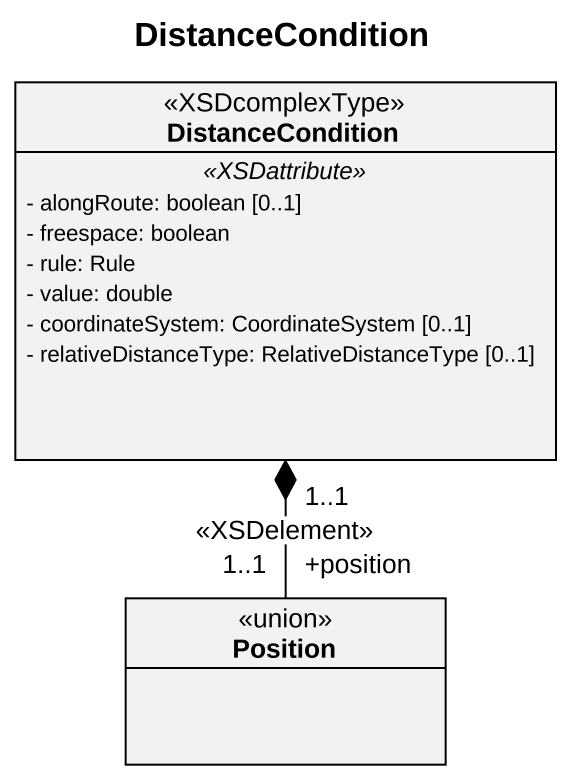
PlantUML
@startuml
title DistanceCondition
hide circle
hide empty members
skinparam classAttributeIconSize 0
class DistanceCondition <<XSDcomplexType>> {
  .. <<XSDattribute>> ..
  - alongRoute: boolean [0..1]
  - freespace: boolean
  - rule: Rule
  - value: double
  - coordinateSystem: CoordinateSystem [0..1]
  - relativeDistanceType: RelativeDistanceType [0..1]
}
class Position <<union>>
DistanceCondition "1..1" *-- "+position\n1..1" Position : <<XSDelement>>
@enduml
